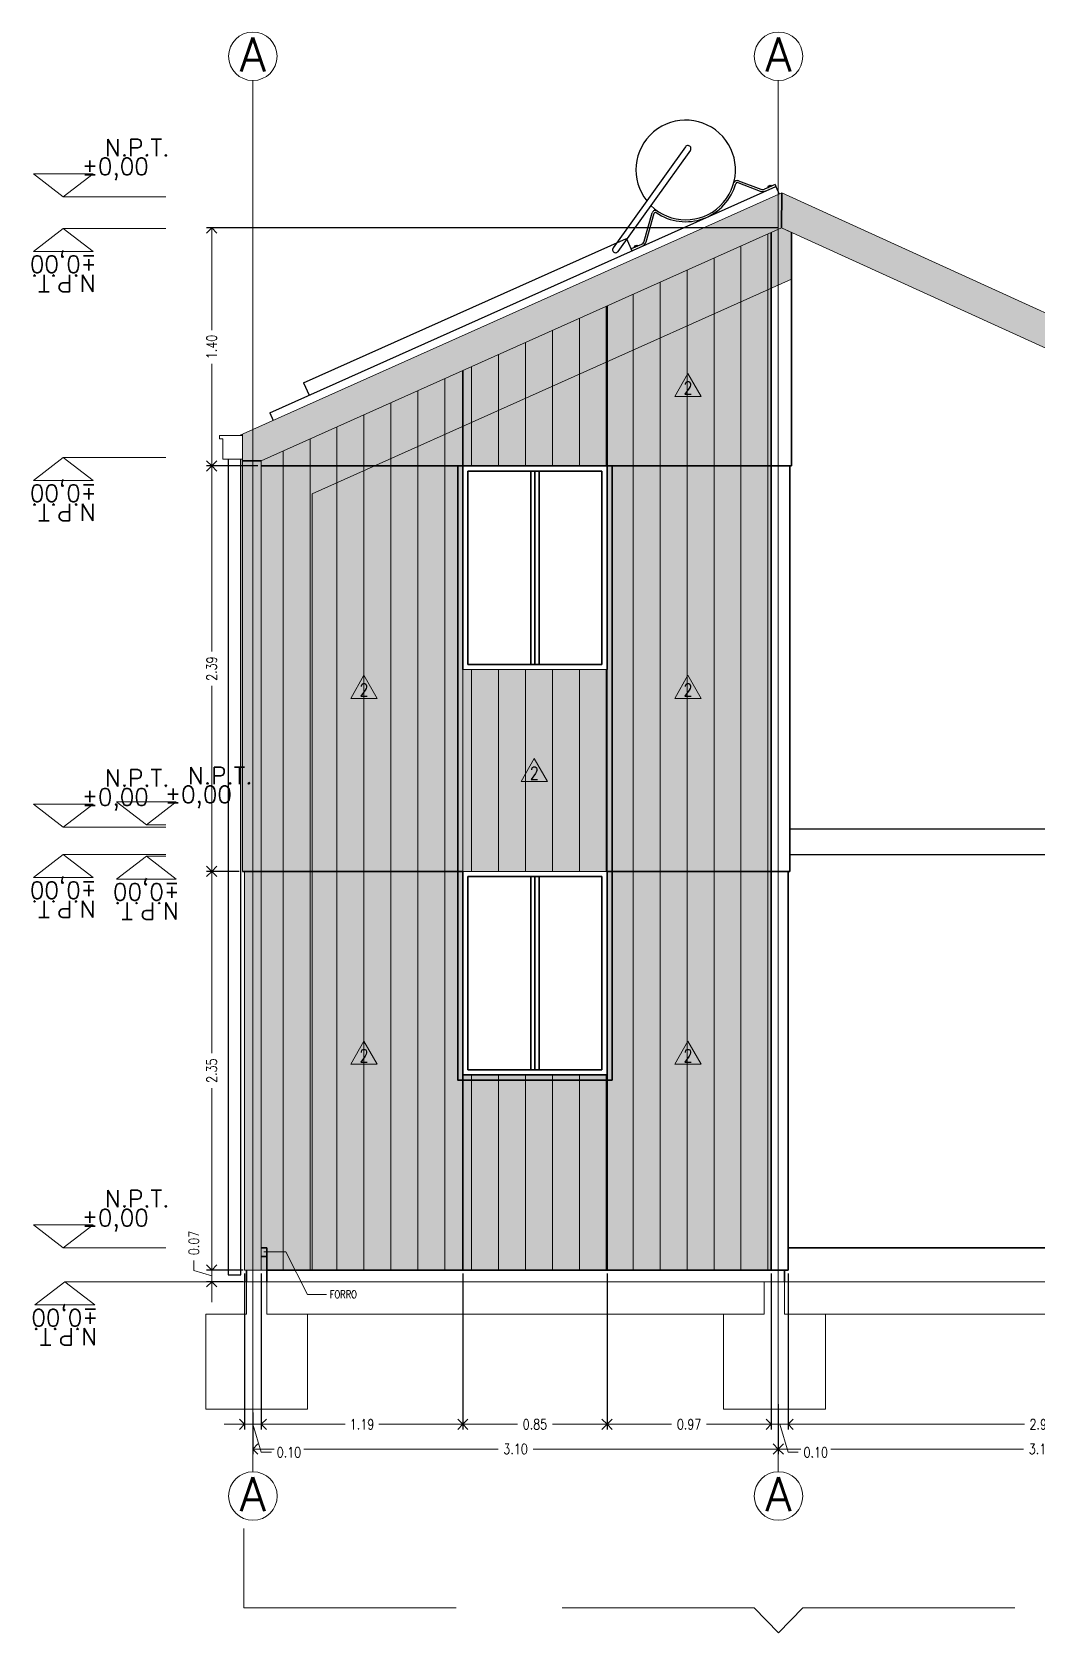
# Model space of a CAD drawing. Header units: metres. Extents: x -2 to 612, y -64 to 156.
# Drawn here: x 456.2 to 462.13, y -15.66 to -6.22 of the extents above; entities that cross this region are included whole.
import ezdxf
from ezdxf.enums import TextEntityAlignment as Align

# ---------------------------------------------------------------- set-up
doc = ezdxf.new("R2010")
doc.units = ezdxf.units.M
doc.header["$LTSCALE"] = 5
doc.header["$MEASUREMENT"] = 0
doc.linetypes.add('HIDDEN', pattern=[0.375, 0.25, -0.125])
doc.layers.get('0').update_dxf_attribs({"color": 30})
doc.layers.get('DEFPOINTS').update_dxf_attribs({"color": 210})
doc.layers.add('_AUX', color=210, linetype='Continuous', lineweight=18, plot=False)
for name, color, linetype, lineweight in [('A-ANNO-DIMS', 3, 'Continuous', 18), ('A-ANNO-SYMB', 3, 'Continuous', 18), ('A-ANNO-TEXT', 3, 'Continuous', 18), ('A-ELEV-IDEN', 3, 'Continuous', 18), ('A-ELEV-MBE1', 7, 'Continuous', 35), ('A-ELEV-MBE2', 4, 'Continuous', 25), ('A-ELEV-PATT', 8, 'Continuous', 18), ('A-FLOR-PATT', 8, 'Continuous', 18)]:
    doc.layers.add(name, color=color, linetype=linetype, lineweight=lineweight)
doc.styles.add('E-ROMANS', font='romans.shx', dxfattribs={"width": 0.8})
doc.dimstyles.new('E-0050_ARW_12', dxfattribs={"dimscale": 0.001, "dimtxt": 60, "dimasz": 60, "dimexe": 30, "dimexo": 20, "dimgap": 30, "dimtad": 0, "dimzin": 0, "dimdsep": 46, "dimtxsty": 'E-ROMANS', "dimblk": 'OPEN90', "dimcen": 30, "dimclrd": 256, "dimclre": 256, "dimclrt": 256, "dimadec": 0, "dimazin": 0, "dimtfac": 1, "dimtmove": 1, "dimatfit": 3, "dimldrblk": 'OPEN90', "dimfxl": 1, "dimtfill": 1, "dimtolj": 1, "dimtzin": 0, "dimlwd": -1, "dimarcsym": 0})
pattern_1 = [(90, (0, 0), (-0.15875, 1e-17), [])]

# ---------------------------------------------------------------- blocks, each defined once
blk = doc.blocks.new('_Open90')
at = {"color": 0, "linetype": 'ByBlock', "lineweight": -2}
for p, q in [((0, 0), (-1, 0)), ((-0.5, 0.5), (0, 0)), ((0, 0), (-0.5, -0.5))]:
    blk.add_line(p, q, dxfattribs=at)
blk = doc.blocks.new('*D928')
at = {"layer": 'A-ANNO-DIMS', "lineweight": -2, "transparency": 16777216}
for p, q in [((460.595, -14.3095), (460.595, -14.6048)), ((457.498, -14.3595), (457.498, -14.6048))]:
    blk.add_line(p, q, dxfattribs=at)
at = {"layer": 'A-ANNO-DIMS', "transparency": 16777216}
for p, q in [((457.558, -14.5748), (458.9434, -14.5748)), ((460.535, -14.5748), (459.1497, -14.5748))]:
    blk.add_line(p, q, dxfattribs=at)
at = {"layer": 'DEFPOINTS', "color": 0, "transparency": 16777216}
for p in [(457.498, -14.3395), (460.595, -14.2895), (460.595, -14.5748)]:
    blk.add_point(p, dxfattribs=at)
at = {"layer": 'A-ANNO-DIMS', "transparency": 16777216, "xscale": 0.06, "yscale": 0.06, "zscale": 0.06, "rotation": 180}
blk.add_blockref('_Open90', (457.498, -14.5748), dxfattribs=at)
at = {"layer": 'A-ANNO-DIMS', "transparency": 16777216, "xscale": 0.06, "yscale": 0.06, "zscale": 0.06}
blk.add_blockref('_Open90', (460.595, -14.5748), dxfattribs=at)
at = {"layer": 'A-ANNO-DIMS', "transparency": 16777216, "insert": (459.0465, -14.5748), "char_height": 0.06, "attachment_point": 5, "style": 'E-ROMANS', "bg_fill": 3, "box_fill_scale": 1.25, "bg_fill_color": 256, "bg_fill_true_color": 13158600, "bg_fill_transparency": 0}
blk.add_mtext('\\A1;3.10', dxfattribs=at)
blk = doc.blocks.new('*D1566')
at = {"layer": 'A-ANNO-DIMS', "lineweight": -2, "transparency": 16777216}
for p, q in [((460.595, -14.3095), (460.595, -14.6048)), ((463.692, -14.3595), (463.692, -14.6048))]:
    blk.add_line(p, q, dxfattribs=at)
at = {"layer": 'A-ANNO-DIMS', "transparency": 16777216}
for p, q in [((460.655, -14.5748), (462.0404, -14.5748)), ((463.632, -14.5748), (462.2467, -14.5748))]:
    blk.add_line(p, q, dxfattribs=at)
at = {"layer": 'DEFPOINTS', "color": 0, "transparency": 16777216}
for p in [(460.595, -14.2895), (463.692, -14.3395), (463.692, -14.5748)]:
    blk.add_point(p, dxfattribs=at)
at = {"layer": 'A-ANNO-DIMS', "transparency": 16777216, "xscale": 0.06, "yscale": 0.06, "zscale": 0.06, "rotation": 180}
blk.add_blockref('_Open90', (460.595, -14.5748), dxfattribs=at)
at = {"layer": 'A-ANNO-DIMS', "transparency": 16777216, "xscale": 0.06, "yscale": 0.06, "zscale": 0.06}
blk.add_blockref('_Open90', (463.692, -14.5748), dxfattribs=at)
at = {"layer": 'A-ANNO-DIMS', "transparency": 16777216, "insert": (462.1435, -14.5748), "char_height": 0.06, "attachment_point": 5, "style": 'E-ROMANS', "bg_fill": 3, "box_fill_scale": 1.25, "bg_fill_color": 256, "bg_fill_true_color": 13158600, "bg_fill_transparency": 0}
blk.add_mtext('\\A1;3.10', dxfattribs=at)
blk = doc.blocks.new('*D1570')
at = {"layer": 'A-ANNO-DIMS', "lineweight": -2, "transparency": 16777216}
for p, q in [((457.4485, -13.5395), (457.4485, -14.4592)), ((457.5475, -13.5395), (457.5475, -14.4592))]:
    blk.add_line(p, q, dxfattribs=at)
at = {"layer": 'A-ANNO-DIMS', "transparency": 16777216}
for p, q in [((457.3885, -14.4292), (457.3285, -14.4292)), ((457.4485, -14.4292), (457.5475, -14.4292)), ((457.4485, -14.4292), (457.5475, -14.4292)), ((457.498, -14.4292), (457.5475, -14.5942)), ((457.6075, -14.4292), (457.6675, -14.4292)), ((457.5475, -14.5942), (457.6075, -14.5942))]:
    blk.add_line(p, q, dxfattribs=at)
at = {"layer": 'DEFPOINTS', "color": 0, "transparency": 16777216}
for p in [(457.4485, -13.5195), (457.5475, -13.5195), (457.5475, -14.4292)]:
    blk.add_point(p, dxfattribs=at)
at = {"layer": 'A-ANNO-DIMS', "transparency": 16777216, "xscale": 0.06, "yscale": 0.06, "zscale": 0.06}
blk.add_blockref('_Open90', (457.4485, -14.4292), dxfattribs=at)
at = {"layer": 'A-ANNO-DIMS', "transparency": 16777216, "xscale": 0.06, "yscale": 0.06, "zscale": 0.06, "rotation": 180}
blk.add_blockref('_Open90', (457.5475, -14.4292), dxfattribs=at)
at = {"layer": 'A-ANNO-DIMS', "transparency": 16777216, "insert": (457.7107, -14.5942), "char_height": 0.06, "attachment_point": 5, "style": 'E-ROMANS', "bg_fill": 3, "box_fill_scale": 1.25, "bg_fill_color": 256, "bg_fill_true_color": 13158600, "bg_fill_transparency": 0}
blk.add_mtext('\\A1;0.10', dxfattribs=at)
blk = doc.blocks.new('*D1571')
at = {"layer": 'A-ANNO-DIMS', "lineweight": -2, "transparency": 16777216}
for p, q in [((457.5475, -13.5395), (457.5475, -14.4592)), ((458.7355, -13.5395), (458.7355, -14.4592))]:
    blk.add_line(p, q, dxfattribs=at)
at = {"layer": 'A-ANNO-DIMS', "transparency": 16777216}
for p, q in [((457.6075, -14.4292), (458.043, -14.4292)), ((458.6755, -14.4292), (458.2401, -14.4292))]:
    blk.add_line(p, q, dxfattribs=at)
at = {"layer": 'DEFPOINTS', "color": 0, "transparency": 16777216}
for p in [(457.5475, -13.5195), (458.7355, -13.5195), (458.7355, -14.4292)]:
    blk.add_point(p, dxfattribs=at)
at = {"layer": 'A-ANNO-DIMS', "transparency": 16777216, "xscale": 0.06, "yscale": 0.06, "zscale": 0.06, "rotation": 180}
blk.add_blockref('_Open90', (457.5475, -14.4292), dxfattribs=at)
at = {"layer": 'A-ANNO-DIMS', "transparency": 16777216, "xscale": 0.06, "yscale": 0.06, "zscale": 0.06}
blk.add_blockref('_Open90', (458.7355, -14.4292), dxfattribs=at)
at = {"layer": 'A-ANNO-DIMS', "transparency": 16777216, "insert": (458.1415, -14.4292), "char_height": 0.06, "attachment_point": 5, "style": 'E-ROMANS', "bg_fill": 3, "box_fill_scale": 1.25, "bg_fill_color": 256, "bg_fill_true_color": 13158600, "bg_fill_transparency": 0}
blk.add_mtext('\\A1;1.19', dxfattribs=at)
blk = doc.blocks.new('*D1572')
at = {"layer": 'A-ANNO-DIMS', "lineweight": -2, "transparency": 16777216}
for p, q in [((458.7355, -13.5395), (458.7355, -14.4592)), ((459.5855, -13.5395), (459.5855, -14.4592))]:
    blk.add_line(p, q, dxfattribs=at)
at = {"layer": 'A-ANNO-DIMS', "transparency": 16777216}
for p, q in [((458.7955, -14.4292), (459.0574, -14.4292)), ((459.5255, -14.4292), (459.2637, -14.4292))]:
    blk.add_line(p, q, dxfattribs=at)
at = {"layer": 'DEFPOINTS', "color": 0, "transparency": 16777216}
for p in [(458.7355, -13.5195), (459.5855, -13.5195), (459.5855, -14.4292)]:
    blk.add_point(p, dxfattribs=at)
at = {"layer": 'A-ANNO-DIMS', "transparency": 16777216, "xscale": 0.06, "yscale": 0.06, "zscale": 0.06, "rotation": 180}
blk.add_blockref('_Open90', (458.7355, -14.4292), dxfattribs=at)
at = {"layer": 'A-ANNO-DIMS', "transparency": 16777216, "xscale": 0.06, "yscale": 0.06, "zscale": 0.06}
blk.add_blockref('_Open90', (459.5855, -14.4292), dxfattribs=at)
at = {"layer": 'A-ANNO-DIMS', "transparency": 16777216, "insert": (459.1605, -14.4292), "char_height": 0.06, "attachment_point": 5, "style": 'E-ROMANS', "bg_fill": 3, "box_fill_scale": 1.25, "bg_fill_color": 256, "bg_fill_true_color": 13158600, "bg_fill_transparency": 0}
blk.add_mtext('\\A1;0.85', dxfattribs=at)
blk = doc.blocks.new('*D1573')
at = {"layer": 'A-ANNO-DIMS', "lineweight": -2, "transparency": 16777216}
for p, q in [((459.5855, -13.5395), (459.5855, -14.4592)), ((460.5535, -13.5395), (460.5535, -14.4592))]:
    blk.add_line(p, q, dxfattribs=at)
at = {"layer": 'A-ANNO-DIMS', "transparency": 16777216}
for p, q in [((459.6455, -14.4292), (459.9664, -14.4292)), ((460.4935, -14.4292), (460.1727, -14.4292))]:
    blk.add_line(p, q, dxfattribs=at)
at = {"layer": 'DEFPOINTS', "color": 0, "transparency": 16777216}
for p in [(459.5855, -13.5195), (460.5535, -13.5195), (460.5535, -14.4292)]:
    blk.add_point(p, dxfattribs=at)
at = {"layer": 'A-ANNO-DIMS', "transparency": 16777216, "xscale": 0.06, "yscale": 0.06, "zscale": 0.06, "rotation": 180}
blk.add_blockref('_Open90', (459.5855, -14.4292), dxfattribs=at)
at = {"layer": 'A-ANNO-DIMS', "transparency": 16777216, "xscale": 0.06, "yscale": 0.06, "zscale": 0.06}
blk.add_blockref('_Open90', (460.5535, -14.4292), dxfattribs=at)
at = {"layer": 'A-ANNO-DIMS', "transparency": 16777216, "insert": (460.0695, -14.4292), "char_height": 0.06, "attachment_point": 5, "style": 'E-ROMANS', "bg_fill": 3, "box_fill_scale": 1.25, "bg_fill_color": 256, "bg_fill_true_color": 13158600, "bg_fill_transparency": 0}
blk.add_mtext('\\A1;0.97', dxfattribs=at)
blk = doc.blocks.new('*D1574')
at = {"layer": 'A-ANNO-DIMS', "lineweight": -2, "transparency": 16777216}
for p, q in [((460.5535, -13.5395), (460.5535, -14.4592)), ((460.6535, -13.5395), (460.6535, -14.4592))]:
    blk.add_line(p, q, dxfattribs=at)
at = {"layer": 'A-ANNO-DIMS', "transparency": 16777216}
for p, q in [((460.4935, -14.4292), (460.4335, -14.4292)), ((460.5535, -14.4292), (460.6535, -14.4292)), ((460.5535, -14.4292), (460.6535, -14.4292)), ((460.6035, -14.4292), (460.653, -14.5942)), ((460.7135, -14.4292), (460.7735, -14.4292)), ((460.653, -14.5942), (460.713, -14.5942))]:
    blk.add_line(p, q, dxfattribs=at)
at = {"layer": 'DEFPOINTS', "color": 0, "transparency": 16777216}
for p in [(460.5535, -13.5195), (460.6535, -13.5195), (460.6535, -14.4292)]:
    blk.add_point(p, dxfattribs=at)
at = {"layer": 'A-ANNO-DIMS', "transparency": 16777216, "xscale": 0.06, "yscale": 0.06, "zscale": 0.06}
blk.add_blockref('_Open90', (460.5535, -14.4292), dxfattribs=at)
at = {"layer": 'A-ANNO-DIMS', "transparency": 16777216, "xscale": 0.06, "yscale": 0.06, "zscale": 0.06, "rotation": 180}
blk.add_blockref('_Open90', (460.6535, -14.4292), dxfattribs=at)
at = {"layer": 'A-ANNO-DIMS', "transparency": 16777216, "insert": (460.8162, -14.5942), "char_height": 0.06, "attachment_point": 5, "style": 'E-ROMANS', "bg_fill": 3, "box_fill_scale": 1.25, "bg_fill_color": 256, "bg_fill_true_color": 13158600, "bg_fill_transparency": 0}
blk.add_mtext('\\A1;0.10', dxfattribs=at)
blk = doc.blocks.new('*D1575')
at = {"layer": 'A-ANNO-DIMS', "lineweight": -2, "transparency": 16777216}
for p, q in [((460.6535, -13.5395), (460.6535, -14.4592)), ((463.6425, -13.5395), (463.6425, -14.4592))]:
    blk.add_line(p, q, dxfattribs=at)
at = {"layer": 'A-ANNO-DIMS', "transparency": 16777216}
for p, q in [((460.7135, -14.4292), (462.046, -14.4292)), ((463.5825, -14.4292), (462.25, -14.4292))]:
    blk.add_line(p, q, dxfattribs=at)
at = {"layer": 'DEFPOINTS', "color": 0, "transparency": 16777216}
for p in [(460.6535, -13.5195), (463.6425, -13.5195), (463.6425, -14.4292)]:
    blk.add_point(p, dxfattribs=at)
at = {"layer": 'A-ANNO-DIMS', "transparency": 16777216, "xscale": 0.06, "yscale": 0.06, "zscale": 0.06, "rotation": 180}
blk.add_blockref('_Open90', (460.6535, -14.4292), dxfattribs=at)
at = {"layer": 'A-ANNO-DIMS', "transparency": 16777216, "xscale": 0.06, "yscale": 0.06, "zscale": 0.06}
blk.add_blockref('_Open90', (463.6425, -14.4292), dxfattribs=at)
at = {"layer": 'A-ANNO-DIMS', "transparency": 16777216, "insert": (462.148, -14.4292), "char_height": 0.06, "attachment_point": 5, "style": 'E-ROMANS', "bg_fill": 3, "box_fill_scale": 1.25, "bg_fill_color": 256, "bg_fill_true_color": 13158600, "bg_fill_transparency": 0}
blk.add_mtext('\\A1;2.99', dxfattribs=at)
blk = doc.blocks.new('*D1589')
at = {"layer": 'A-ANNO-DIMS', "transparency": 16777216}
for p, q in [((457.2554, -13.4595), (457.2554, -13.3995)), ((457.1504, -13.523), (457.1504, -13.463)), ((457.2554, -13.5545), (457.1504, -13.523)), ((457.2554, -13.5895), (457.2554, -13.5195)), ((457.2554, -13.5895), (457.2554, -13.5195)), ((457.2554, -13.6495), (457.2554, -13.7095))]:
    blk.add_line(p, q, dxfattribs=at)
at = {"layer": 'A-ANNO-DIMS', "lineweight": -2, "transparency": 16777216}
for p, q in [((457.4406, -13.5195), (457.2254, -13.5195)), ((457.4406, -13.5895), (457.2254, -13.5895))]:
    blk.add_line(p, q, dxfattribs=at)
at = {"layer": 'DEFPOINTS', "color": 0, "transparency": 16777216}
for p in [(457.2554, -13.5195), (457.4606, -13.5195), (457.4606, -13.5895)]:
    blk.add_point(p, dxfattribs=at)
at = {"layer": 'A-ANNO-DIMS', "transparency": 16777216, "xscale": 0.06, "yscale": 0.06, "zscale": 0.06, "rotation": 90}
blk.add_blockref('_Open90', (457.2554, -13.5895), dxfattribs=at)
at = {"layer": 'A-ANNO-DIMS', "transparency": 16777216, "insert": (457.1504, -13.3599), "char_height": 0.06, "attachment_point": 5, "rotation": 90, "style": 'E-ROMANS', "bg_fill": 3, "box_fill_scale": 1.25, "bg_fill_color": 256, "bg_fill_true_color": 13158600, "bg_fill_transparency": 0}
blk.add_mtext('\\A1;0.07', dxfattribs=at)
at = {"layer": 'A-ANNO-DIMS', "transparency": 16777216, "xscale": 0.06, "yscale": 0.06, "zscale": 0.06, "rotation": 270}
blk.add_blockref('_Open90', (457.2554, -13.5195), dxfattribs=at)
blk = doc.blocks.new('*D1590')
at = {"layer": 'A-ANNO-DIMS', "lineweight": -2, "transparency": 16777216}
for p, q in [((457.4165, -11.1695), (457.2254, -11.1695)), ((457.4406, -13.5195), (457.2254, -13.5195))]:
    blk.add_line(p, q, dxfattribs=at)
at = {"layer": 'A-ANNO-DIMS', "transparency": 16777216}
for p, q in [((457.2554, -11.2295), (457.2554, -12.2414)), ((457.2554, -13.4595), (457.2554, -12.4477))]:
    blk.add_line(p, q, dxfattribs=at)
at = {"layer": 'DEFPOINTS', "color": 0, "transparency": 16777216}
for p in [(457.2554, -11.1695), (457.4365, -11.1695), (457.4606, -13.5195)]:
    blk.add_point(p, dxfattribs=at)
at = {"layer": 'A-ANNO-DIMS', "transparency": 16777216, "xscale": 0.06, "yscale": 0.06, "zscale": 0.06}
for p, rotation in [((457.2554, -11.1695), 90), ((457.2554, -13.5195), 270)]:
    blk.add_blockref('_Open90', p, dxfattribs=dict(at, rotation=rotation))
at = {"layer": 'A-ANNO-DIMS', "transparency": 16777216, "insert": (457.2554, -12.3445), "char_height": 0.06, "attachment_point": 5, "rotation": 90, "style": 'E-ROMANS', "bg_fill": 3, "box_fill_scale": 1.25, "bg_fill_color": 256, "bg_fill_true_color": 13158600, "bg_fill_transparency": 0}
blk.add_mtext('\\A1;2.35', dxfattribs=at)
blk = doc.blocks.new('*D1591')
at = {"layer": 'A-ANNO-DIMS', "lineweight": -2, "transparency": 16777216}
for p, q in [((457.5275, -8.7795), (457.2254, -8.7795)), ((457.4165, -11.1695), (457.2254, -11.1695))]:
    blk.add_line(p, q, dxfattribs=at)
at = {"layer": 'A-ANNO-DIMS', "transparency": 16777216}
for p, q in [((457.2554, -8.8395), (457.2554, -9.8725)), ((457.2554, -11.1095), (457.2554, -10.0765))]:
    blk.add_line(p, q, dxfattribs=at)
at = {"layer": 'DEFPOINTS', "color": 0, "transparency": 16777216}
for p in [(457.2554, -8.7795), (457.5475, -8.7795), (457.4365, -11.1695)]:
    blk.add_point(p, dxfattribs=at)
at = {"layer": 'A-ANNO-DIMS', "transparency": 16777216, "xscale": 0.06, "yscale": 0.06, "zscale": 0.06}
for p, rotation in [((457.2554, -8.7795), 90), ((457.2554, -11.1695), 270)]:
    blk.add_blockref('_Open90', p, dxfattribs=dict(at, rotation=rotation))
at = {"layer": 'A-ANNO-DIMS', "transparency": 16777216, "insert": (457.2554, -9.9745), "char_height": 0.06, "attachment_point": 5, "rotation": 90, "style": 'E-ROMANS', "bg_fill": 3, "box_fill_scale": 1.25, "bg_fill_color": 256, "bg_fill_true_color": 13158600, "bg_fill_transparency": 0}
blk.add_mtext('\\A1;2.39', dxfattribs=at)
blk = doc.blocks.new('*D1592')
at = {"layer": 'A-ANNO-DIMS', "lineweight": -2, "transparency": 16777216}
for p, q in [((460.5949, -7.3767), (457.2254, -7.3767)), ((457.5275, -8.7795), (457.2254, -8.7795))]:
    blk.add_line(p, q, dxfattribs=at)
at = {"layer": 'A-ANNO-DIMS', "transparency": 16777216}
for p, q in [((457.2554, -7.4367), (457.2554, -7.9784)), ((457.2554, -8.7195), (457.2554, -8.1778))]:
    blk.add_line(p, q, dxfattribs=at)
at = {"layer": 'DEFPOINTS', "color": 0, "transparency": 16777216}
for p in [(457.2554, -7.3767), (460.6149, -7.3767), (457.5475, -8.7795)]:
    blk.add_point(p, dxfattribs=at)
at = {"layer": 'A-ANNO-DIMS', "transparency": 16777216, "xscale": 0.06, "yscale": 0.06, "zscale": 0.06}
for p, rotation in [((457.2554, -7.3767), 90), ((457.2554, -8.7795), 270)]:
    blk.add_blockref('_Open90', p, dxfattribs=dict(at, rotation=rotation))
at = {"layer": 'A-ANNO-DIMS', "transparency": 16777216, "insert": (457.2554, -8.0781), "char_height": 0.06, "attachment_point": 5, "rotation": 90, "style": 'E-ROMANS', "bg_fill": 3, "box_fill_scale": 1.25, "bg_fill_color": 256, "bg_fill_true_color": 13158600, "bg_fill_transparency": 0}
blk.add_mtext('\\A1;1.40', dxfattribs=at)

msp = doc.modelspace()

# ---------------------------------------------------------------- hatches: boundary and pattern name
at = {"layer": 'A-ELEV-PATT'}
h = msp.add_hatch(color=252, dxfattribs=at)
h.paths.add_polyline_path([(457.54753, -8.74946), (457.43652, -8.74946), (457.43652, -11.16954), (457.54753, -11.16954)])
h.paths.add_polyline_path([(457.54753, -11.16954), (457.44852, -11.16954), (457.44852, -13.51954), (457.54753, -13.51954)])
h.paths.add_polyline_path([(460.61489, -7.37671), (460.61556, -7.17045), (457.43652, -8.59318), (457.43652, -8.74946), (457.54753, -8.74946)])
h.paths.add_polyline_path([(460.61556, -7.17045), (460.61489, -7.37671), (463.62999, -8.74946), (463.70107, -8.74946), (463.70107, -8.69154), (463.67255, -8.69154), (463.67255, -8.58775), (463.65255, -8.58775), (463.65255, -8.56775), (463.68459, -8.56775)])
h.paths.add_polyline_path([(463.70107, -8.74946), (463.63049, -8.74946), (463.63049, -11.16954), (463.70107, -11.16954)])
h.paths.add_polyline_path([(463.84657, -8.74946), (463.77607, -8.74946), (463.77607, -11.16954), (463.84657, -11.16954)])
h.paths.add_polyline_path([(463.70107, -11.16954), (463.64248, -11.16954), (463.64248, -13.51954), (463.70107, -13.51954)])
h.paths.add_polyline_path([(463.84657, -11.16954), (463.77607, -11.16954), (463.77607, -13.51954), (463.84657, -13.51954)])
h = msp.add_hatch(color=256, dxfattribs=at)
h.paths.add_polyline_path([(458.73553, -8.77954), (457.54753, -8.77954), (457.54753, -11.16954), (458.73553, -11.16954), (458.73553, -9.97954)])
h.paths.add_polyline_path([(458.73553, -8.21779), (457.54753, -8.74946), (457.54753, -8.77954), (458.73553, -8.77954)])
h.paths.add_polyline_path([(459.58552, -7.83739), (458.73553, -8.21779), (458.73553, -8.77954), (459.58552, -8.77954)])
h.paths.add_polyline_path([(460.55352, -7.40418), (459.58552, -7.83739), (459.58552, -8.77954), (460.55352, -8.77954)])
h.paths.add_polyline_path([(460.55352, -8.77954), (459.58552, -8.77954), (459.58552, -9.97954), (459.58552, -11.16954), (460.55352, -11.16954)])
h.paths.add_polyline_path([(460.55352, -11.16954), (459.58552, -11.16954), (459.58552, -12.36954), (459.58552, -13.51954), (460.55352, -13.51954)])
h.paths.add_polyline_path([(459.58552, -12.36954), (458.73553, -12.36954), (458.73553, -13.51954), (459.58552, -13.51954)])
h.paths.add_polyline_path([(458.73553, -12.36954), (458.73553, -11.16954), (457.54753, -11.16954), (457.54753, -13.38954), (457.58052, -13.38954), (457.58052, -13.51954), (458.73553, -13.51954)])
h = msp.add_hatch(dxfattribs=at)
h.set_pattern_fill('LINE', color=256, scale=0.05, angle=90, style=0)
h.set_pattern_definition(pattern_1)
h.paths.add_polyline_path([(458.73553, -8.77954), (457.54753, -8.77954), (457.54753, -11.16954), (458.73553, -11.16954), (458.73553, -9.97954)])
h.paths.add_polyline_path([(458.73553, -8.21779), (457.54753, -8.74946), (457.54753, -8.77954), (458.73553, -8.77954)])
h.paths.add_polyline_path([(459.58552, -7.83739), (458.73553, -8.21779), (458.73553, -8.77954), (459.58552, -8.77954)])
h.paths.add_polyline_path([(460.55352, -7.40418), (459.58552, -7.83739), (459.58552, -8.77954), (460.55352, -8.77954)])
h.paths.add_polyline_path([(460.55352, -8.77954), (459.58552, -8.77954), (459.58552, -9.97954), (459.58552, -11.16954), (460.55352, -11.16954)])
h.paths.add_polyline_path([(460.55352, -11.16954), (459.58552, -11.16954), (459.58552, -12.36954), (459.58552, -13.51954), (460.55352, -13.51954)])
h.paths.add_polyline_path([(459.58552, -12.36954), (458.73553, -12.36954), (458.73553, -13.51954), (459.58552, -13.51954)])
h.paths.add_polyline_path([(458.73553, -12.36954), (458.73553, -11.16954), (457.54753, -11.16954), (457.54753, -13.38954), (457.58052, -13.38954), (457.58052, -13.51954), (458.73553, -13.51954)])
h = msp.add_hatch(color=252, dxfattribs=at)
h.paths.add_polyline_path([(459.61552, -8.77954), (459.58552, -8.77954), (459.58552, -9.97954), (459.58552, -11.16954), (459.61552, -11.16954)])
h.paths.add_polyline_path([(459.61552, -11.16954), (459.58552, -11.16954), (459.58552, -12.36954), (459.58552, -12.39954), (459.61552, -12.39954)])
h.paths.add_polyline_path([(459.58552, -12.36954), (458.73553, -12.36954), (458.73553, -12.39954), (459.58552, -12.39954)])
h.paths.add_polyline_path([(458.73553, -11.16954), (458.70553, -11.16954), (458.70553, -12.39954), (458.73553, -12.39954), (458.73553, -12.36954)])
h.paths.add_polyline_path([(458.73553, -9.97954), (458.73553, -8.77954), (458.70553, -8.77954), (458.70553, -11.16954), (458.73553, -11.16954)])
msp.add_hatch(color=252, dxfattribs=at).paths.add_polyline_path([(459.58552, -9.97954), (458.73553, -9.97954), (458.73553, -11.16954), (459.58552, -11.16954)])
h = msp.add_hatch(dxfattribs=at)
h.set_pattern_fill('LINE', color=256, scale=0.05, angle=90, style=0)
h.set_pattern_definition(pattern_1)
h.paths.add_polyline_path([(459.58552, -9.97954), (458.73553, -9.97954), (458.73553, -11.16954), (459.58552, -11.16954)])

# ---------------------------------------------------------------- linework, layer by layer
at = {"layer": 'A-ANNO-SYMB'}
for p, q in [((460.59502, -6.50761), (460.59502, -14.70884)), ((457.43652, -11.16954), (457.43652, -8.59318)), ((457.54753, -8.74946), (457.54753, -13.51954)), ((457.44852, -11.16954), (457.44852, -13.51954)), ((456.38986, -13.58954), (457.46055, -13.58954)), ((457.44852, -13.51954), (457.54753, -13.51954)), ((457.46055, -13.58954), (460.63251, -13.58954)), ((460.63251, -13.58954), (478.24672, -13.58954))]:
    msp.add_line(p, q, dxfattribs=at)
at = {"layer": 'A-ANNO-SYMB', "linetype": 'HIDDEN'}
for p, q in [((456.38057, -7.19259), (456.98454, -7.19259)), ((456.38057, -7.37954), (456.98454, -7.37954)), ((456.38057, -8.72954), (456.98454, -8.72954)), ((456.38057, -10.90954), (456.98454, -10.90954)), ((456.38057, -11.06954), (456.98454, -11.06954)), ((456.38057, -13.38954), (456.98454, -13.38954))]:
    msp.add_line(p, q, dxfattribs=at)
at = {"layer": 'A-ANNO-SYMB'}
for points in [[(456.20454, -7.05672), (456.55661, -7.05672)], [(456.20454, -7.05672), (456.38057, -7.19259), (456.55661, -7.05672)], [(457.42348, -8.59901), (460.61556, -7.17045)], [(463.68755, -8.5691), (460.61556, -7.17045)], [(456.20454, -7.51541), (456.38057, -7.37954), (456.55661, -7.51541)], [(457.54753, -8.74946), (460.61489, -7.37671)], [(463.62999, -8.74946), (460.61489, -7.37671)], [(456.20454, -7.51541), (456.55661, -7.51541)], [(457.30152, -8.59913), (457.43652, -8.59913)], [(457.30152, -8.59913), (457.30152, -8.61913), (457.31602, -8.61913), (457.32152, -8.61913), (457.32152, -8.73913), (457.43652, -8.73913)], [(456.20454, -8.86541), (456.38057, -8.72954), (456.55661, -8.86541)], [(456.20454, -8.86541), (456.55661, -8.86541)], [(456.69449, -10.75866), (457.04656, -10.75866)], [(456.69449, -10.75866), (456.87052, -10.89454), (457.04656, -10.75866)], [(456.20454, -10.77366), (456.55661, -10.77366)], [(456.20454, -10.77366), (456.38057, -10.90954), (456.55661, -10.77366)], [(456.20454, -11.20541), (456.38057, -11.06954), (456.55661, -11.20541)], [(456.69449, -11.21541), (456.87052, -11.07954), (457.04656, -11.21541)], [(456.20454, -11.20541), (456.55661, -11.20541)], [(456.69449, -11.21541), (457.04656, -11.21541)], [(456.20454, -13.25366), (456.55661, -13.25366)], [(456.20454, -13.25366), (456.38057, -13.38954), (456.55661, -13.25366)], [(456.21383, -13.72541), (456.38986, -13.58954), (456.5659, -13.72541)], [(456.21383, -13.72541), (456.5659, -13.72541)]]:
    msp.add_lwpolyline(points, dxfattribs=at)
at = {"layer": 'A-ANNO-SYMB', "linetype": 'HIDDEN'}
for points in [[(456.87052, -10.89454), (456.98454, -10.89454)], [(456.87052, -11.07954), (456.98454, -11.07954)]]:
    msp.add_lwpolyline(points, dxfattribs=at)
at = {"layer": 'A-ANNO-SYMB'}
for centre in [(457.49803, -6.36459), (460.59658, -6.36459), (457.49838, -14.85186), (460.59658, -14.85185)]:
    msp.add_circle(centre, 0.14303, dxfattribs=at)
at = {"layer": 'A-ANNO-TEXT'}
for points in [[(458.15303, -10.01382), (458.23146, -10.14968), (458.07459, -10.14968)], [(460.06272, -10.01382), (460.14115, -10.14968), (459.98428, -10.14968)], [(459.15697, -10.50466), (459.23541, -10.64052), (459.07853, -10.64052)], [(458.15303, -12.17056), (458.23146, -12.30642), (458.07459, -12.30642)], [(460.06272, -12.17056), (460.14115, -12.30642), (459.98428, -12.30642)]]:
    msp.add_lwpolyline(points, close=True, dxfattribs=at)
at = {"layer": 'A-ANNO-TEXT', "linetype": 'HIDDEN'}
msp.add_lwpolyline([(457.44551, -15.04407), (457.44551, -15.51106), (460.45356, -15.51106), (460.59658, -15.65923), (460.73961, -15.51106), (463.74455, -15.51106), (463.74455, -15.04407)], dxfattribs=at)
at = {"layer": 'A-ELEV-IDEN'}
for p, q in [((457.46052, -13.77954), (457.46052, -13.58954)), ((457.58052, -13.77954), (457.58052, -13.58954)), ((460.51251, -13.77954), (460.51251, -13.58954)), ((460.63251, -13.77954), (460.63251, -13.58954))]:
    msp.add_line(p, q, dxfattribs=at)
at = {"layer": 'A-ELEV-MBE1'}
for p, q in [((460.61489, -7.37671), (460.61556, -7.17045)), ((460.55352, -11.16954), (460.55352, -7.40418)), ((459.58552, -8.77954), (459.58552, -7.83739)), ((458.73553, -8.77954), (458.73553, -8.21779)), ((457.54753, -8.74946), (457.43652, -8.74946)), ((460.67352, -8.77954), (457.54753, -8.77954)), ((458.73553, -8.77954), (458.73553, -9.97954)), ((458.73553, -8.77954), (459.58552, -8.77954)), ((458.76552, -8.80954), (459.55552, -8.80954)), ((458.76552, -9.94954), (458.76552, -8.80954)), ((459.13552, -8.80954), (459.13552, -9.94954)), ((459.16052, -8.80954), (459.16052, -9.94954)), ((459.18552, -8.80954), (459.18552, -9.94954)), ((459.55552, -9.94954), (459.55552, -8.80954)), ((459.58552, -8.77954), (459.58552, -9.97954)), ((460.66352, -8.77954), (460.66352, -11.16954)), ((458.76552, -9.94954), (459.55552, -9.94954)), ((457.43652, -11.16954), (458.73553, -11.16954)), ((458.73553, -11.16954), (458.73553, -12.36954)), ((458.76552, -11.19954), (459.55552, -11.19954)), ((458.76552, -12.33954), (458.76552, -11.19954)), ((459.13552, -11.19954), (459.13552, -12.33954)), ((459.16052, -11.19954), (459.16052, -12.33954)), ((459.18552, -11.19954), (459.18552, -12.33954)), ((459.55552, -12.33954), (459.55552, -11.19954)), ((459.58552, -11.16954), (459.58552, -12.36954)), ((459.58552, -11.16954), (460.66352, -11.16954)), ((460.55352, -13.51954), (460.55352, -11.16954)), ((460.65352, -11.16954), (460.65352, -13.51954)), ((458.76552, -12.33954), (459.55552, -12.33954)), ((458.73553, -12.36954), (459.58552, -12.36954)), ((458.73553, -12.36954), (458.73553, -13.51954)), ((459.58552, -12.36954), (459.58552, -13.51954)), ((457.54753, -13.38954), (457.58052, -13.38954)), ((457.58052, -13.38954), (457.58052, -13.58954)), ((460.65352, -13.38954), (463.64248, -13.38954)), ((457.54753, -13.43954), (457.58052, -13.43954)), ((457.46052, -13.58954), (457.46052, -13.51954)), ((457.58052, -13.51954), (460.65352, -13.51954))]:
    msp.add_line(p, q, dxfattribs=at)
for points in [[(460.67352, -8.77954), (460.67352, -7.40341)], [(460.63251, -13.58954), (460.63251, -13.51954)]]:
    msp.add_lwpolyline(points, dxfattribs=at)
at = {"layer": 'A-ELEV-MBE2'}
for p, q in [((460.3558, -7.1092), (460.48779, -7.15958)), ((460.35993, -7.09838), (460.49192, -7.14875)), ((460.57578, -7.12077), (460.5147, -7.14811)), ((460.53784, -7.13716), (460.53528, -7.13145)), ((460.53555, -7.13074), (460.54893, -7.12475)), ((460.54083, -7.13583), (460.53827, -7.13012)), ((460.54666, -7.12636), (460.54921, -7.13207)), ((460.54964, -7.12502), (460.5522, -7.13074)), ((460.57578, -7.12077), (460.58052, -7.13135)), ((460.66352, -10.91954), (463.63049, -10.91954)), ((460.66352, -11.06954), (463.63049, -11.06954))]:
    msp.add_line(p, q, dxfattribs=at)
for points in [[(460.58052, -7.13135), (460.60094, -7.17699)], [(457.35152, -8.73913), (457.35152, -13.54837), (457.42652, -13.54837), (457.42652, -8.73913)]]:
    msp.add_lwpolyline(points, dxfattribs=at)
for centre, radius, start, end in [((460.04931, -7.03473), 0.2936, 225.568379, 218.437273), ((460.06235, -6.90827), 0.01783, 323.501841, 144.718406), ((460.3525, -7.11785), 0.02085, 69.110123, 160.195072), ((460.3525, -7.11786), 0.00927, 69.139338, 157.431765), ((460.50254, -7.12094), 0.04136, 249.110123, 294.110123), ((460.50254, -7.12094), 0.02977, 249.110123, 294.110123), ((460.53577, -7.13123), 0.000537, 114.110123, 204.110123), ((460.53778, -7.13033), 0.000537, 24.110123, 114.110123), ((460.53833, -7.13695), 0.000537, 204.110123, 294.110123), ((460.53876, -7.1299), 0.000537, 114.110123, 204.110123), ((460.54034, -7.13605), 0.000537, 294.110123, 24.110123), ((460.54132, -7.13561), 0.000537, 204.110123, 294.110123), ((460.54617, -7.12658), 0.000537, 24.110123, 114.110123), ((460.54715, -7.12614), 0.000537, 114.110123, 204.110123), ((460.54915, -7.12524), 0.000537, 24.110123, 114.110123), ((460.54872, -7.13229), 0.000537, 294.110123, 24.110123), ((460.5497, -7.13185), 0.000537, 204.110123, 294.110123), ((460.55171, -7.13096), 0.000537, 294.110123, 24.110123), ((459.87149, -7.29399), 0.02085, 59.889413, 159.99153), ((459.87149, -7.29399), 0.00926, 62.308281, 153.62295)]:
    msp.add_arc(centre, radius, start, end, dxfattribs=at)
at = {"layer": 'A-ELEV-PATT'}
for p, q in [((458.73553, -9.97954), (459.58552, -9.97954)), ((458.73553, -11.16954), (458.73553, -9.97954)), ((459.58552, -11.16954), (459.58552, -9.97954)), ((458.73553, -11.16954), (459.58552, -11.16954))]:
    msp.add_line(p, q, dxfattribs=at)
at = {"layer": 'A-FLOR-PATT'}
for p, q in [((458.73553, -11.16954), (458.73553, -9.97954)), ((459.58552, -11.16954), (459.58552, -9.97954))]:
    msp.add_line(p, q, dxfattribs=at)

# ---------------------------------------------------------------- texts
at = {"layer": 'A-ANNO-TEXT', "char_height": 0.075, "attachment_point": 5, "rotation": 359.999525, "style": 'E-ROMANS'}
for insert in [(458.15302, -10.09957), (460.06272, -10.09957), (459.15697, -10.59041), (458.15302, -12.25631), (460.06272, -12.25631)]:
    msp.add_mtext('\\pi-0.45,l0.45,t0.45;2', dxfattribs=dict(at, insert=insert))
at = {"layer": 'A-ANNO-TEXT', "style": 'E-ROMANS'}
for p in [(457.49803, -6.35346), (460.59658, -6.35346), (457.49838, -14.84072), (460.59658, -14.84072)]:
    msp.add_attdef('A', text='0.00', height=0.2, dxfattribs=at).set_placement(p, align=Align.MIDDLE_CENTER)
for tag, text, p in [('N.P.T.', 'N.', (456.81591, -6.98259)), ('%%P0,00', '0.00', (456.68773, -7.09418)), ('N.P.T.', 'N.', (456.81591, -10.69954)), ('%%P0,00', '0.00', (456.68773, -10.81113)), ('N.P.T.', 'N.', (456.81591, -13.17954)), ('%%P0,00', '0.00', (456.68773, -13.29113))]:
    msp.add_attdef(tag, text=text, height=0.1, dxfattribs=at).set_placement(p, align=Align.BOTTOM_CENTER)
for tag, text, p in [('%%P0,00', '0.00', (456.38057, -7.51074)), ('N.P.T.', 'N.', (456.38057, -7.62233)), ('%%P0,00', '0.00', (456.38057, -8.86074)), ('N.P.T.', 'N.', (456.38057, -8.97233)), ('%%P0,00', '0.00', (456.38057, -11.20074)), ('%%P0,00', '0.00', (456.87052, -11.21074)), ('N.P.T.', 'N.', (456.38057, -11.31233)), ('N.P.T.', 'N.', (456.87052, -11.32233)), ('%%P0,00', '0.00', (456.38986, -13.72074)), ('N.P.T.', 'N.', (456.38986, -13.83233))]:
    msp.add_attdef(tag, text=text, height=0.1, rotation=180, dxfattribs=at).set_placement(p, align=Align.BOTTOM_CENTER)

# ---------------------------------------------------------------- next in the draw order: dimensions: what is measured, and where the dimension line sits
at = {"layer": 'A-ANNO-DIMS'}
dim = msp.add_linear_dim(base=(460.59502, -14.57479), p1=(457.49803, -14.33954), p2=(460.59502, -14.28954), dimstyle='E-0050_ARW_12', dxfattribs=at)
dim.commit()
dim.dimension.update_dxf_attribs({"geometry": '*D928', "text_midpoint": (459.04653, -14.57479)})

# ---------------------------------------------------------------- next in the draw order: linework, layer by layer
at = {"layer": 'A-ELEV-IDEN'}
msp.add_lwpolyline([(457.58052, -13.77954), (457.82052, -13.77954), (457.82052, -14.33954), (457.22052, -14.33954), (457.22052, -13.77954), (457.46052, -13.77954)], dxfattribs=at)

# ---------------------------------------------------------------- next in the draw order: dimensions: what is measured, and where the dimension line sits
at = {"layer": 'A-ANNO-DIMS'}
dim = msp.add_linear_dim(base=(463.69203, -14.57479), p1=(460.59502, -14.28954), p2=(463.69203, -14.33954), dimstyle='E-0050_ARW_12', dxfattribs=at)
dim.commit()
dim.dimension.update_dxf_attribs({"geometry": '*D1566', "text_midpoint": (462.14353, -14.57479)})

# ---------------------------------------------------------------- next in the draw order: linework, layer by layer
at = {"layer": 'A-ELEV-IDEN'}
msp.add_lwpolyline([(460.63251, -13.77954), (460.87251, -13.77954), (460.87251, -14.33954), (460.27251, -14.33954), (460.27251, -13.77954), (460.51251, -13.77954)], dxfattribs=at)

# ---------------------------------------------------------------- next in the draw order: dimensions: what is measured, and where the dimension line sits
at = {"layer": 'A-ANNO-DIMS'}
dim = msp.add_linear_dim(base=(457.54753, -14.42924), p1=(457.44852, -13.51954), p2=(457.54753, -13.51954), dimstyle='E-0050_ARW_12', dxfattribs=at)
dim.commit()
dim.dimension.update_dxf_attribs({"geometry": '*D1570', "text_midpoint": (457.63752, -14.59424)})

# ---------------------------------------------------------------- next in the draw order: dimensions: what is measured, and where the dimension line sits
dim = msp.add_linear_dim(base=(457.2554, -13.51954), p1=(457.46055, -13.58954), p2=(457.46055, -13.51954), angle=90, dimstyle='E-0050_ARW_12', dxfattribs=at)
dim.commit()
dim.dimension.update_dxf_attribs({"geometry": '*D1589', "text_midpoint": (457.1504, -13.43304)})
dim = msp.add_linear_dim(base=(458.73553, -14.42924), p1=(457.54753, -13.51954), p2=(458.73553, -13.51954), dimstyle='E-0050_ARW_12', dxfattribs=at)
dim.commit()
dim.dimension.update_dxf_attribs({"geometry": '*D1571', "text_midpoint": (458.14153, -14.42924)})

# ---------------------------------------------------------------- next in the draw order: linework, layer by layer
at = {"layer": 'A-ANNO-SYMB', "linetype": 'HIDDEN'}
msp.add_lwpolyline([(457.56292, -13.41306), (457.69217, -13.41306), (457.81937, -13.66322), (457.93119, -13.66322)], dxfattribs=at)

# ---------------------------------------------------------------- next in the draw order: texts
at = {"layer": 'A-ANNO-TEXT', "linetype": 'HIDDEN', "insert": (457.95097, -13.66322), "char_height": 0.045, "attachment_point": 4, "style": 'E-ROMANS'}
msp.add_mtext('\\pi-0.135,l0.135,t0.135;FORRO', dxfattribs=at)

# ---------------------------------------------------------------- next in the draw order: dimensions: what is measured, and where the dimension line sits
at = {"layer": 'A-ANNO-DIMS'}
dim = msp.add_linear_dim(base=(457.2554, -11.16954), p1=(457.46055, -13.51954), p2=(457.43652, -11.16954), angle=90, dimstyle='E-0050_ARW_12', dxfattribs=at)
dim.commit()
dim.dimension.update_dxf_attribs({"geometry": '*D1590', "text_midpoint": (457.2554, -12.34454)})
dim = msp.add_linear_dim(base=(459.58552, -14.42924), p1=(458.73553, -13.51954), p2=(459.58552, -13.51954), dimstyle='E-0050_ARW_12', dxfattribs=at)
dim.commit()
dim.dimension.update_dxf_attribs({"geometry": '*D1572', "text_midpoint": (459.16053, -14.42924)})

# ---------------------------------------------------------------- next in the draw order: dimensions: what is measured, and where the dimension line sits
dim = msp.add_linear_dim(base=(457.2554, -8.77954), p1=(457.43652, -11.16954), p2=(457.54753, -8.77954), angle=90, dimstyle='E-0050_ARW_12', dxfattribs=at)
dim.commit()
dim.dimension.update_dxf_attribs({"geometry": '*D1591', "text_midpoint": (457.2554, -9.97454)})
dim = msp.add_linear_dim(base=(460.55352, -14.42924), p1=(459.58552, -13.51954), p2=(460.55352, -13.51954), dimstyle='E-0050_ARW_12', dxfattribs=at)
dim.commit()
dim.dimension.update_dxf_attribs({"geometry": '*D1573', "text_midpoint": (460.06952, -14.42924)})

# ---------------------------------------------------------------- next in the draw order: linework, layer by layer
at = {"layer": 'A-ELEV-IDEN'}
msp.add_line((457.82052, -13.77954), (460.27251, -13.77954), dxfattribs=at)

# ---------------------------------------------------------------- next in the draw order: texts
at = {"layer": 'A-ANNO-TEXT', "style": 'E-ROMANS'}
for tag, text, p in [('N.P.T.', 'N.', (457.30586, -10.68454)), ('%%P0,00', '0.00', (457.17768, -10.79613))]:
    msp.add_attdef(tag, text=text, height=0.1, dxfattribs=at).set_placement(p, align=Align.BOTTOM_CENTER)

# ---------------------------------------------------------------- next in the draw order: dimensions: what is measured, and where the dimension line sits
at = {"layer": 'A-ANNO-DIMS'}
dim = msp.add_linear_dim(base=(457.2554, -7.37671), p1=(457.54753, -8.77954), p2=(460.61489, -7.37671), angle=90, dimstyle='E-0050_ARW_12', dxfattribs=at)
dim.commit()
dim.dimension.update_dxf_attribs({"geometry": '*D1592', "text_midpoint": (457.2554, -8.07813)})
dim = msp.add_linear_dim(base=(460.65352, -14.42924), p1=(460.55352, -13.51954), p2=(460.65352, -13.51954), dimstyle='E-0050_ARW_12', dxfattribs=at)
dim.commit()
dim.dimension.update_dxf_attribs({"geometry": '*D1574', "text_midpoint": (460.74302, -14.59424)})

# ---------------------------------------------------------------- next in the draw order: linework, layer by layer
at = {"layer": 'A-ANNO-SYMB'}
msp.add_line((457.49803, -6.50762), (457.49803, -14.70884), dxfattribs=at)
at = {"layer": 'A-ANNO-TEXT'}
msp.add_lwpolyline([(460.06272, -8.23387), (460.14115, -8.36973), (459.98428, -8.36973)], close=True, dxfattribs=at)
at = {"layer": 'A-ELEV-MBE1'}
msp.add_lwpolyline([(458.70553, -8.77954), (459.61552, -8.77954), (459.61552, -12.39954), (458.70553, -12.39954)], close=True, dxfattribs=at)
at = {"layer": 'A-ELEV-MBE2'}
for p, q in [((460.04791, -6.89782), (459.62123, -7.49411)), ((460.07669, -6.91888), (459.65012, -7.51502)), ((459.80431, -7.45438), (459.8519, -7.28685)), ((459.81546, -7.45755), (459.86319, -7.28988)), ((459.78784, -7.4734), (459.72746, -7.50042)), ((459.72746, -7.50042), (459.7322, -7.511)), ((459.75025, -7.48964), (459.7477, -7.48392)), ((459.74797, -7.48321), (459.76135, -7.47723)), ((459.75324, -7.4883), (459.75068, -7.48259)), ((459.75907, -7.47883), (459.76163, -7.48455)), ((459.76206, -7.4775), (459.76461, -7.48321))]:
    msp.add_line(p, q, dxfattribs=at)
for points in [[(457.59803, -8.46612), (460.58052, -7.13135)], [(457.79722, -8.28932), (459.69952, -7.43798)], [(459.69952, -7.43798), (459.7322, -7.511)], [(457.79722, -8.28932), (457.8299, -8.36234)], [(457.59803, -8.46612), (457.61845, -8.51175)]]:
    msp.add_lwpolyline(points, dxfattribs=at)
for centre, radius, start, end in [((460.04931, -7.03473), 0.30519, 235.350316, 344.885617), ((459.77568, -7.44623), 0.02977, 294.110123, 344.110123), ((459.63568, -7.50456), 0.01783, 144.110123, 325.079987), ((459.74819, -7.4837), 0.000537, 114.110123, 204.110123), ((459.75019, -7.48281), 0.000537, 24.110123, 114.110123), ((459.75074, -7.48942), 0.000537, 204.110123, 294.110123), ((459.75117, -7.48237), 0.000537, 114.110123, 204.110123), ((459.75275, -7.48852), 0.000537, 294.110123, 24.110123), ((459.75373, -7.48808), 0.000537, 204.110123, 294.110123), ((459.75858, -7.47905), 0.000537, 24.110123, 114.110123), ((459.75956, -7.47861), 0.000537, 114.110123, 204.110123), ((459.76157, -7.47772), 0.000537, 24.110123, 114.110123), ((459.76114, -7.48477), 0.000537, 294.110123, 24.110123), ((459.76212, -7.48433), 0.000537, 204.110123, 294.110123), ((459.76412, -7.48343), 0.000537, 294.110123, 24.110123), ((459.77568, -7.44623), 0.04136, 294.110123, 344.110123)]:
    msp.add_arc(centre, radius, start, end, dxfattribs=at)

# ---------------------------------------------------------------- next in the draw order: texts
at = {"layer": 'A-ANNO-TEXT', "insert": (460.06272, -8.31962), "char_height": 0.075, "attachment_point": 5, "rotation": 359.999525, "style": 'E-ROMANS'}
msp.add_mtext('\\pi-0.45,l0.45,t0.45;2', dxfattribs=at)

# ---------------------------------------------------------------- next in the draw order: dimensions: what is measured, and where the dimension line sits
at = {"layer": 'A-ANNO-DIMS'}
dim = msp.add_linear_dim(base=(463.64248, -14.42924), p1=(460.65352, -13.51954), p2=(463.64248, -13.51954), dimstyle='E-0050_ARW_12', dxfattribs=at)
dim.commit()
dim.dimension.update_dxf_attribs({"geometry": '*D1575', "text_midpoint": (462.148, -14.42924)})

# ---------------------------------------------------------------- next in the draw order: hatches: boundary and pattern name
at = {"layer": 'A-ELEV-PATT'}
h = msp.add_hatch(dxfattribs=at)
h.set_pattern_fill('DOTS', color=256, scale=0.03, angle=90, style=0)
h.set_pattern_definition([(90, (0, 0), (-0.047625, 0.0238125), [0, -0.047625])])
h.paths.add_polyline_path([(460.67352, -7.67915), (460.67352, -7.40341), (460.61489, -7.37671), (457.54753, -8.74946), (457.54753, -13.51954), (457.84753, -13.51954), (457.84753, -8.94388)])

# ---------------------------------------------------------------- next in the draw order: linework, layer by layer
at = {"layer": '_AUX'}
msp.add_lwpolyline([(460.67352, -7.67915), (460.67352, -7.40341), (460.61489, -7.37671), (457.54753, -8.74946), (457.54753, -13.51954), (457.84753, -13.51954), (457.84753, -8.94388)], close=True, dxfattribs=at)
at = {"layer": 'A-ELEV-IDEN'}
msp.add_line((460.87251, -13.77954), (463.44454, -13.77954), dxfattribs=at)

doc.saveas('drawing.dxf')
